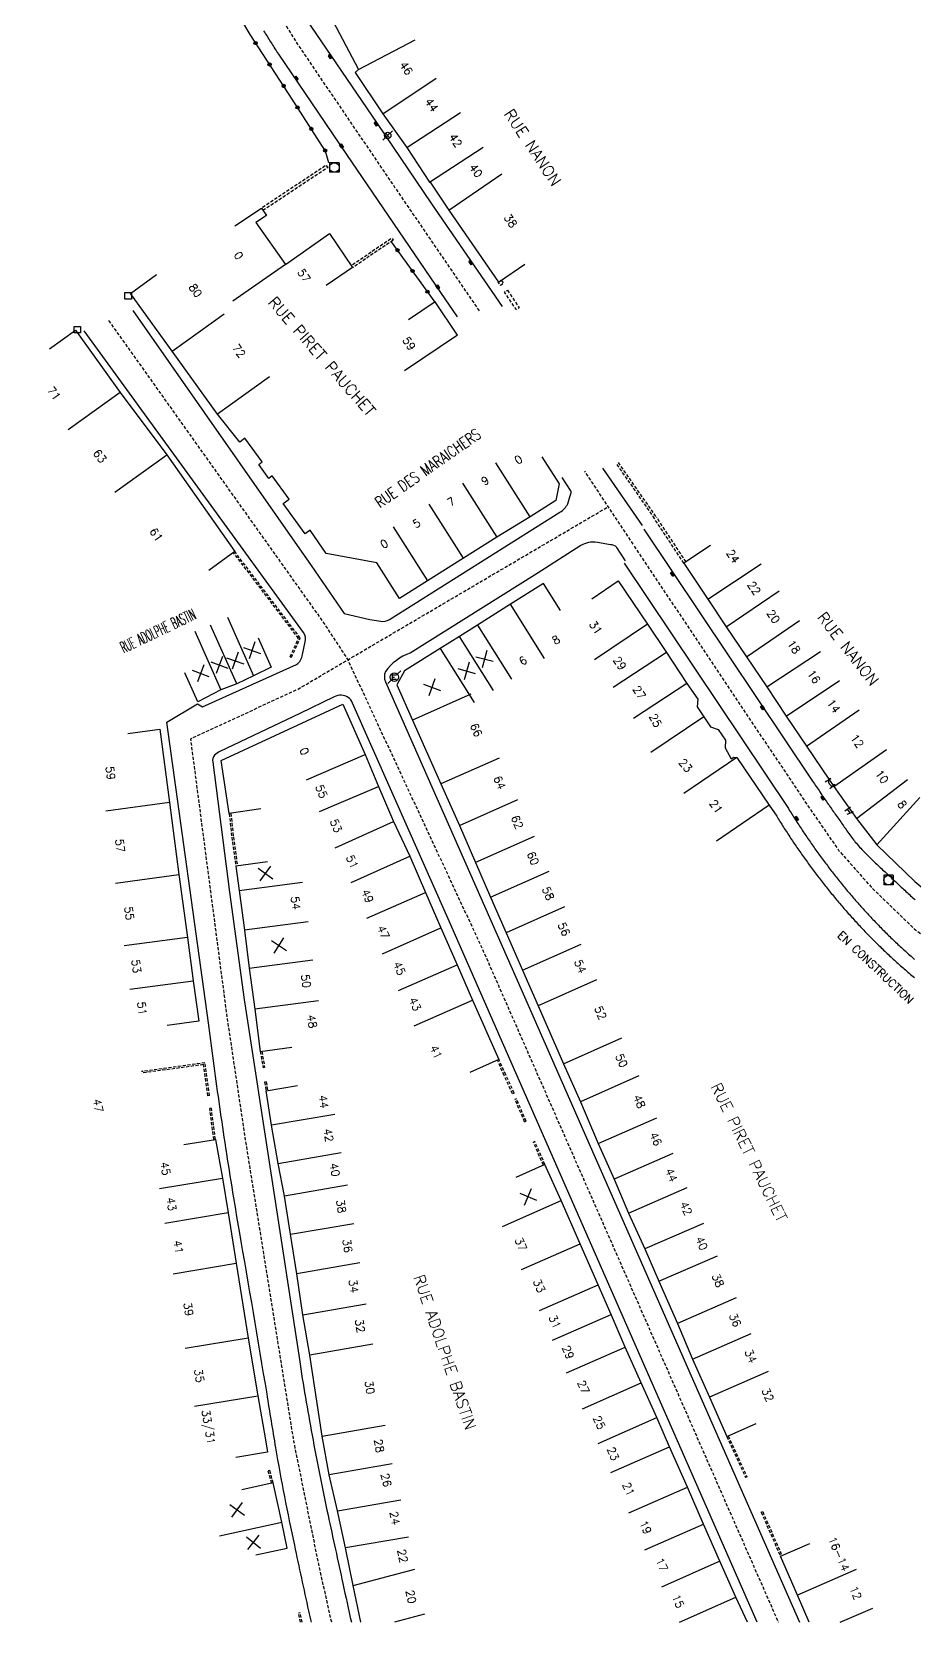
# Model space of a CAD drawing. Header units: millimetres. Extents: x 184999 to 186001, y 128999 to 130000.
# Drawn here: x 185115.3 to 185253.2, y 129000 to 129248.5 of the extents above; entities that cross this region are included whole.
import ezdxf
from ezdxf.enums import TextEntityAlignment as Align

# ---------------------------------------------------------------- set-up
doc = ezdxf.new("R2010")
doc.units = ezdxf.units.MM
doc.linetypes.add('DASHED', pattern=[0.75, 0.5, -0.25])
doc.layers.get('0').update_dxf_attribs({"linetype": 'CONTINUOUS'})
for name, color, linetype in [('W0001', 6, 'DASHED'), ('W0008', 7, 'CONTINUOUS'), ('W0100', 7, 'CONTINUOUS'), ('W0105', 7, 'CONTINUOUS'), ('W0112', 1, 'DASHED'), ('W0322', 7, 'CONTINUOUS'), ('W0400', 7, 'CONTINUOUS'), ('W0420', 7, 'CONTINUOUS'), ('W0454', 7, 'CONTINUOUS'), ('W0471', 7, 'CONTINUOUS'), ('W0984', 7, 'CONTINUOUS'), ('W0989', 7, 'CONTINUOUS'), ('W0991', 7, 'CONTINUOUS'), ('W1102', 7, 'CONTINUOUS')]:
    doc.layers.add(name, color=color, linetype=linetype)
doc.styles.get("Standard").update_dxf_attribs({"font": 'romans.shx', "width": 0.85})

# ---------------------------------------------------------------- blocks, each defined once
blk = doc.blocks.new('T420')
for p, q in [((0.75, 0.75), (-0.75, 0.75)), ((-0.75, 0.75), (-0.75, -0.75)), ((0.75, 0.75), (0.75, -0.75)), ((0.75, -0.75), (-0.75, -0.75))]:
    blk.add_line(p, q)
blk.add_ellipse((0, 0), major_axis=(-0.53, 0.53), ratio=1, start_param=3.926991, end_param=10.210176)
blk = doc.blocks.new('T400')
for p, q in [((-0.15, 0.3), (0.15, 0.3)), ((-0.15, -0.25), (-0.15, 0.3)), ((-0.15, 0.15), (0.15, 0.15)), ((-0.15, 0), (0.15, 0)), ((0.15, 0.3), (0.15, -0.25)), ((-0.15, -0.15), (0.15, -0.15)), ((-0.15, -0.25), (-0.15, -0.3)), ((-0.15, -0.3), (0.15, -0.3)), ((0.15, -0.3), (0.15, -0.25))]:
    blk.add_line(p, q)
blk = doc.blocks.new('t105o')
for p, q in [((-0.5, 0), (0.5, 0)), ((0.5, 0), (0.2, 0.1)), ((0.5, 0), (0.2, -0.1))]:
    blk.add_line(p, q)
blk = doc.blocks.new('t991o')
at = {"color": 0, "linetype": 'Continuous'}
for p, q in [((-1, 1), (1, -1)), ((-1, -1), (1, 1))]:
    blk.add_line(p, q, dxfattribs=at)
blk = doc.blocks.new('T471')
for p, q in [((-0.333334, 0.333334), (-0.333334, -0.333334)), ((-0.333334, 0.333334), (0.333334, 0.333334)), ((-0.333334, 0), (0, 0)), ((0.500001, 0.500001), (1.000002, 1.000002)), ((-0.500001, -0.500001), (-1.000002, -1.000002)), ((-0.333334, -0.333334), (0.333334, -0.333334))]:
    blk.add_line(p, q)
blk.add_ellipse((0, 0), major_axis=(0.471405, 0.471405), ratio=1, start_param=5.4977871438, end_param=11.780972451)
blk = doc.blocks.new('t112o')
at = {"color": 0, "linetype": 'Continuous'}
for p, q in [((-0.5, 0.5), (0.5, 0.5)), ((-0.5, -0.5), (-0.5, 0.5)), ((0.5, 0.5), (0.5, -0.5)), ((0.5, -0.5), (-0.5, -0.5))]:
    blk.add_line(p, q, dxfattribs=at)
blk = doc.blocks.new('T454')
for p, q in [((-0.25, 0.25), (0.25, -0.25)), ((-0.25, -0.25), (0.25, 0.25)), ((0.75, 0.75), (0.375, 0.375)), ((-0.375, -0.375), (-0.75, -0.75))]:
    blk.add_line(p, q)
blk.add_ellipse((0, 0), major_axis=(0.354, 0.354), ratio=1, start_param=5.497787143782138, end_param=11.78097245096172)
blk = doc.blocks.new('t322o')
at = {"color": 0, "linetype": 'Continuous'}
for radius in [0.25, 0.15]:
    blk.add_circle((0, 0), radius, dxfattribs=at)

msp = doc.modelspace()

# ---------------------------------------------------------------- linework, layer by layer
at = {"layer": 'W0001'}
msp.add_line((185209.26, 129168.43), (185201.69, 129179.85), dxfattribs=at)
at = {"layer": 'W0001', "flags": 128}
for points in [[(185081.47, 129362.77), (185090.03, 129356.97), (185096.28, 129351.63), (185100.65, 129344.31), (185106.28, 129334.36), (185121.51, 129307.56), (185137.52, 129279.48), (185146.64, 129263.43), (185150.2, 129257.22), (185156.78, 129246.62), (185165.28, 129234.09), (185171.99, 129224.22), (185179.32, 129213.49), (185185.3, 129204.74)], [(185127.33, 129203.36), (185160.94, 129156.1), (185164.68, 129150.36), (185185.85, 129104.86), (185231.93, 129000)], [(185162.17, 129000), (185160.15, 129009.04), (185156.27, 129028.24), (185148.75, 129075.17), (185145.86, 129094.52), (185140.16, 129138.04), (185156.93, 129145.8), (185199.47, 129170.82), (185205.19, 129174.18)], [(185209.4, 129168.12), (185221.46, 129150.09), (185230.27, 129136.92), (185236.18, 129128.09), (185241.41, 129120.53), (185246.53, 129114.76), (185253.2, 129108.29), (185260.89, 129102.66), (185268.54, 129098.19), (185284.55, 129090.41)]]:
    msp.add_lwpolyline(points, dxfattribs=at)
at = {"layer": 'W0008'}
msp.add_line((185204.45, 129180.32), (185210.65, 129171.33), dxfattribs=at)
at = {"layer": 'W0008', "flags": 128}
for points in [[(185157.36, 129251.65), (185169.25, 129234.13), (185177.78, 129221.6), (185188.8, 129205.55)], [(185181.8, 129203.93), (185179.21, 129207.73), (185164.54, 129229.29), (185159.09, 129237.37), (185153.89, 129244.98), (185153.76, 129245.2), (185153.62, 129245.41), (185153.48, 129245.63), (185153.35, 129245.84), (185153.21, 129246.06), (185153.07, 129246.27), (185152.94, 129246.49), (185152.8, 129246.7), (185152.67, 129246.92), (185152.53, 129247.13), (185152.39, 129247.35), (185152.26, 129247.56), (185152.12, 129247.78), (185151.99, 129247.99), (185151.85, 129248.21), (185151.72, 129248.42), (185151.58, 129248.64)], [(185210.94, 129170.79), (185237.28, 129131.4), (185237.43, 129131.18), (185237.57, 129130.97), (185237.71, 129130.76), (185237.86, 129130.55), (185238, 129130.34), (185238.14, 129130.13), (185238.29, 129129.92), (185238.43, 129129.71), (185238.58, 129129.5), (185238.72, 129129.29), (185238.86, 129129.08), (185239.01, 129128.87), (185239.15, 129128.66), (185239.3, 129128.45), (185239.44, 129128.24), (185239.58, 129128.04), (185239.72, 129127.83), (185239.86, 129127.63), (185240, 129127.43), (185240.14, 129127.23), (185240.28, 129127.03), (185240.42, 129126.83), (185240.56, 129126.63), (185240.69, 129126.44), (185240.83, 129126.24), (185240.97, 129126.04), (185241.11, 129125.84), (185241.26, 129125.64), (185241.4, 129125.44), (185241.54, 129125.24), (185241.68, 129125.04), (185241.82, 129124.84), (185241.96, 129124.64), (185242.1, 129124.44), (185242.24, 129124.24), (185242.38, 129124.04), (185242.52, 129123.84), (185242.66, 129123.64), (185242.8, 129123.44), (185242.94, 129123.24), (185243.08, 129123.04), (185243.22, 129122.84), (185243.37, 129122.65), (185243.51, 129122.45), (185243.66, 129122.26), (185243.81, 129122.07), (185243.96, 129121.87), (185244.12, 129121.69), (185244.28, 129121.49), (185244.45, 129121.3), (185244.62, 129121.11), (185244.8, 129120.92), (185244.97, 129120.74), (185245.15, 129120.55), (185245.33, 129120.37), (185245.51, 129120.19), (185245.69, 129120.01), (185245.87, 129119.83), (185246.05, 129119.65), (185246.23, 129119.47), (185246.41, 129119.3), (185246.59, 129119.12), (185246.77, 129118.95), (185246.95, 129118.77), (185247.13, 129118.6), (185247.31, 129118.43), (185247.5, 129118.26), (185247.68, 129118.08), (185247.86, 129117.91), (185248.05, 129117.74), (185248.23, 129117.57), (185248.42, 129117.4), (185248.6, 129117.23), (185248.78, 129117.06), (185248.97, 129116.89), (185249.15, 129116.72), (185249.33, 129116.55), (185249.51, 129116.38), (185249.69, 129116.21), (185249.87, 129116.04), (185250.05, 129115.87), (185250.23, 129115.7), (185250.42, 129115.53), (185250.6, 129115.36), (185250.78, 129115.19), (185250.96, 129115.02), (185251.14, 129114.86), (185251.32, 129114.69), (185251.5, 129114.52), (185251.68, 129114.35), (185251.86, 129114.18), (185252.04, 129114.01), (185252.23, 129113.84), (185252.41, 129113.68), (185252.59, 129113.51), (185252.77, 129113.34), (185252.96, 129113.18), (185253.14, 129113.01), (185253.33, 129112.85)], [(185207.85, 129165.46), (185233.52, 129127.11), (185233.65, 129126.89), (185233.78, 129126.68), (185233.92, 129126.46), (185234.05, 129126.25), (185234.18, 129126.04), (185234.32, 129125.83), (185234.45, 129125.61), (185234.58, 129125.4), (185234.72, 129125.19), (185234.85, 129124.98), (185234.99, 129124.77), (185235.13, 129124.56), (185235.26, 129124.35), (185235.4, 129124.14), (185235.54, 129123.93), (185235.67, 129123.72), (185235.81, 129123.51), (185235.95, 129123.3), (185236.09, 129123.1), (185236.23, 129122.89), (185236.37, 129122.68), (185236.51, 129122.47), (185236.66, 129122.27), (185236.8, 129122.06), (185236.94, 129121.86), (185237.08, 129121.65), (185237.23, 129121.44), (185237.37, 129121.24), (185237.51, 129121.04), (185237.66, 129120.83), (185237.8, 129120.63), (185237.95, 129120.42), (185238.1, 129120.22), (185238.24, 129120.02), (185238.39, 129119.82), (185238.54, 129119.61), (185238.69, 129119.41), (185238.84, 129119.21), (185238.98, 129119.01), (185239.13, 129118.81), (185239.28, 129118.61), (185239.44, 129118.41), (185239.59, 129118.21), (185239.74, 129118.01), (185239.89, 129117.81), (185240.04, 129117.61), (185240.2, 129117.41), (185240.35, 129117.22), (185240.5, 129117.02), (185240.66, 129116.82), (185240.81, 129116.63), (185240.97, 129116.43), (185241.12, 129116.23), (185241.28, 129116.04), (185241.44, 129115.84), (185241.6, 129115.65), (185241.75, 129115.45), (185241.91, 129115.26), (185242.07, 129115.06), (185242.23, 129114.87), (185242.39, 129114.68), (185242.55, 129114.48), (185242.71, 129114.29), (185242.87, 129114.1), (185243.03, 129113.91), (185243.2, 129113.72), (185243.36, 129113.52), (185243.52, 129113.33), (185243.69, 129113.14), (185243.85, 129112.95), (185244.01, 129112.76), (185244.18, 129112.57), (185244.35, 129112.39), (185244.51, 129112.2), (185244.68, 129112.01), (185244.84, 129111.82), (185245.01, 129111.63), (185245.18, 129111.45), (185245.35, 129111.26), (185245.52, 129111.08), (185245.69, 129110.89), (185245.86, 129110.71), (185246.03, 129110.52), (185246.2, 129110.34), (185246.37, 129110.16), (185246.54, 129109.97), (185246.71, 129109.79), (185246.88, 129109.61), (185247.06, 129109.43), (185247.23, 129109.25), (185247.41, 129109.07), (185247.58, 129108.89), (185247.76, 129108.71), (185247.93, 129108.53), (185248.11, 129108.35), (185248.28, 129108.17), (185248.46, 129108), (185248.64, 129107.82), (185248.82, 129107.64), (185248.99, 129107.47), (185249.17, 129107.29), (185249.35, 129107.12), (185249.53, 129106.94), (185249.71, 129106.77), (185249.89, 129106.59), (185250.07, 129106.42), (185250.26, 129106.25), (185250.44, 129106.08), (185250.62, 129105.9), (185250.8, 129105.73), (185250.99, 129105.56), (185251.17, 129105.39), (185251.36, 129105.22), (185251.54, 129105.05), (185251.73, 129104.89), (185251.91, 129104.72), (185252.1, 129104.55), (185252.29, 129104.38), (185252.48, 129104.22), (185252.67, 129104.05), (185252.85, 129103.89), (185253.04, 129103.72), (185253.23, 129103.56)]]:
    msp.add_lwpolyline(points, dxfattribs=at)
for points in [[(185131.13, 129204.94), (185158.97, 129165.08), (185164.11, 129157.59), (185168.15, 129156.68), (185169.83, 129156.39, 0.1796), (185171.18, 129156.64), (185197.83, 129173.43, 0.1434), (185199.05, 129174.75, 0.0073), (185199.45, 129176.16, 0.2271), (185199.54, 129176.76), (185198.19, 129178.87)], [(185159, 129000, 0.000151), (185158.61, 129001.77, -0.0017), (185156.39, 129012.04, -0.0098), (185153.44, 129027.26, -0.0024), (185152.07, 129035.67, 0.0022), (185147.76, 129061.07, -0.0046), (185145.51, 129074.97, -0.0046), (185143.71, 129087.72), (185142.93, 129093.62), (185136.44, 129140.62), (185141.23, 129143.49), (185141.98, 129142.99), (185156.68, 129149.62, 0.2208), (185157.59, 129151.17), (185158.04, 129153.15, 0.2061), (185157.77, 129154.61), (185123.53, 129201.77)], [(185208.07, 129165.83), (185206.72, 129167.93, 0.1957), (185205.71, 129168.33), (185203.68, 129168.7, 0.099), (185202.26, 129168.68, 0.0858), (185201.11, 129168.2), (185194.24, 129163.87), (185174.43, 129151.4, 0.1555), (185170.55, 129148.54, 0.1879), (185170.55, 129146.93), (185191.12, 129100.32), (185235.23, 129000)], [(185228.63, 129000), (185180.58, 129109.4), (185165.44, 129143.6, 0.1313), (185164.75, 129144.48, 0.1453), (185163.69, 129144.84, 0.1228), (185162.57, 129144.59), (185157.17, 129141.99), (185144.71, 129136.04, 0.1124), (185143.89, 129135.46, 0.1971), (185143.58, 129134.38), (185146.22, 129114.07), (185148.52, 129097.31), (185157.12, 129041.04, 0.0078), (185159.11, 129029.23, 0.0065), (185161.6, 129016.74, 0.0016), (185163.92, 129006.03, 0.002786), (185165.25, 129000)]]:
    msp.add_lwpolyline(points, format="xyb", dxfattribs=at)
at = {"layer": 'W0100', "flags": 128}
for points in [[(185166.31, 129253.41), (185161.89, 129251.08), (185166.36, 129242.58), (185165.84, 129242.11), (185170.18, 129235.66), (185173.9, 129230.4), (185177.44, 129224.98), (185177.55, 129225), (185180.48, 129220.62), (185188.2, 129209.37), (185192.32, 129212.2)], [(185147.05, 129218.16), (185151.22, 129220.92), (185151.97, 129219.78), (185150.34, 129218.69), (185154.93, 129212.12), (185161.83, 129216.97), (185165.43, 129211.68), (185161.3, 129208.87)], [(185194.99, 129182.05), (185197.69, 129177.84), (185197.18, 129175.27), (185193.18, 129172.69), (185187.96, 129169.51), (185182.76, 129166.24), (185177.13, 129162.71), (185172.75, 129159.92), (185169.21, 129165.52), (185161.32, 129166.96), (185158.83, 129170.62), (185158.02, 129170.03), (185154.58, 129174.78), (185155.53, 129175.46), (185152.88, 129179.11), (185152.34, 129178.67), (185150.78, 129180.87), (185151.33, 129181.31), (185148.61, 129185), (185147.84, 129184.38), (185144.32, 129188.74), (185137.23, 129198.6), (185130.75, 129207.62), (185134.81, 129210.54)], [(185181.82, 129201.09), (185178.32, 129206.29), (185174.17, 129203.5)], [(185118.08, 129198.96), (185122.14, 129201.88), (185129.14, 129192.15), (185136.42, 129182.37), (185147.03, 129167.26), (185142.97, 129164.34)], [(185221.36, 129168.23), (185217.19, 129165.46), (185220.9, 129159.86), (185223.8, 129155.51), (185226.98, 129150.84), (185230.16, 129146.12), (185233.18, 129141.57), (185236.33, 129136.88), (185239.85, 129131.73), (185240.63, 129130.58), (185244.15, 129125.56), (185247.33, 129121.43), (185253.26, 129115.74), (185257.67, 129112.04), (185260.85, 129109.81), (185268.38, 129105.6), (185278.14, 129103.38), (185280.12, 129111.48), (185275.26, 129112.67)], [(185197.91, 129158.06), (185195.25, 129162.3), (185190.09, 129159.04), (185184.95, 129155.8), (185182.15, 129154.03), (185179.13, 129152.14), (185173.54, 129148.66), (185172.33, 129146.45), (185174.77, 129140.93), (185179.2, 129130.96), (185182.11, 129124.46), (185184.64, 129118.71), (185186.98, 129113.27), (185189.4, 129107.69), (185192, 129101.89), (185194.4, 129096.32), (185198.36, 129087.26), (185201.02, 129081.31), (185203.8, 129074.77), (185206.28, 129069.24), (185208.51, 129063.91), (185211.07, 129058.31), (185213.28, 129053.26), (185216.18, 129046.69), (185218.55, 129041.1), (185221.17, 129035.16), (185223.88, 129029.02), (185228.46, 129031.02)], [(185202.8, 129159.9), (185206.94, 129162.69), (185211.5, 129155.93), (185214.47, 129151.51), (185217.65, 129146.68), (185219.36, 129144.19), (185219.26, 129143), (185220.31, 129141.44), (185221.36, 129139.87), (185222.54, 129139.45), (185223.66, 129137.79), (185223.62, 129136.59), (185224.59, 129134.91), (185225.01, 129135.17), (185225.45, 129135.1), (185230.52, 129127.65), (185231.68, 129125.93), (185231.78, 129125.75), (185231.92, 129125.53), (185232.05, 129125.31), (185232.19, 129125.09), (185232.32, 129124.88), (185232.46, 129124.66), (185232.6, 129124.44), (185232.73, 129124.23), (185232.87, 129124.01), (185233.01, 129123.8), (185233.15, 129123.58), (185233.29, 129123.37), (185233.43, 129123.15), (185233.57, 129122.94), (185233.71, 129122.72), (185233.85, 129122.51), (185233.99, 129122.3), (185234.13, 129122.08), (185234.27, 129121.87), (185234.42, 129121.66), (185234.56, 129121.45), (185234.7, 129121.24), (185234.85, 129121.03), (185234.99, 129120.82), (185235.14, 129120.61), (185235.28, 129120.4), (185235.43, 129120.19), (185235.58, 129119.98), (185235.73, 129119.77), (185235.87, 129119.56), (185236.02, 129119.35), (185236.17, 129119.15), (185236.32, 129118.94), (185236.47, 129118.73), (185236.62, 129118.52), (185236.77, 129118.32), (185236.92, 129118.11), (185237.07, 129117.91), (185237.23, 129117.7), (185237.38, 129117.5), (185237.53, 129117.29), (185237.69, 129117.09), (185237.84, 129116.88), (185238, 129116.68), (185238.15, 129116.48), (185238.31, 129116.28), (185238.46, 129116.07), (185238.62, 129115.87), (185238.78, 129115.67), (185238.93, 129115.47), (185239.09, 129115.27), (185239.25, 129115.07), (185239.41, 129114.87), (185239.57, 129114.67), (185239.73, 129114.47), (185239.89, 129114.27), (185240.05, 129114.07), (185240.21, 129113.87), (185240.38, 129113.67), (185240.54, 129113.48), (185240.7, 129113.28), (185240.87, 129113.08), (185241.03, 129112.88), (185241.19, 129112.69), (185241.36, 129112.49), (185241.53, 129112.3), (185241.69, 129112.1), (185241.86, 129111.91), (185242.03, 129111.71), (185242.19, 129111.52), (185242.36, 129111.32), (185242.53, 129111.13), (185242.7, 129110.94), (185242.87, 129110.74), (185243.04, 129110.55), (185243.21, 129110.36), (185243.38, 129110.17), (185243.55, 129109.98), (185243.73, 129109.79), (185243.9, 129109.6), (185244.07, 129109.41), (185244.25, 129109.22), (185244.42, 129109.03), (185244.59, 129108.85), (185244.77, 129108.66), (185244.95, 129108.47), (185245.12, 129108.28), (185245.3, 129108.1), (185245.47, 129107.91), (185245.65, 129107.73), (185245.83, 129107.54), (185246.01, 129107.36), (185246.19, 129107.18), (185246.37, 129106.99), (185246.55, 129106.81), (185246.73, 129106.63), (185246.91, 129106.45), (185247.09, 129106.27), (185247.27, 129106.08), (185247.46, 129105.9), (185247.64, 129105.72), (185247.82, 129105.55), (185248.01, 129105.37), (185248.19, 129105.19), (185248.38, 129105.01), (185248.56, 129104.83), (185248.75, 129104.66), (185248.94, 129104.48), (185249.12, 129104.3), (185249.31, 129104.13), (185249.5, 129103.95), (185249.69, 129103.78), (185249.88, 129103.61), (185250.07, 129103.43), (185250.26, 129103.26), (185250.45, 129103.09), (185250.64, 129102.92), (185250.83, 129102.75), (185251.03, 129102.57), (185251.22, 129102.4), (185251.41, 129102.23), (185251.61, 129102.07), (185251.8, 129101.9), (185252, 129101.73), (185252.19, 129101.56), (185252.39, 129101.39), (185252.59, 129101.22), (185252.8, 129101.05), (185253, 129100.89), (185253.2, 129100.72)], [(185150.7, 129153.77), (185152.74, 129149.2), (185149.95, 129147.87), (185147.33, 129146.62), (185144.85, 129145.69), (185141.25, 129143.78), (185139.22, 129148.35)], [(185151.11, 129127.08), (185146.17, 129126.33), (185144.91, 129134.63), (185163.92, 129143.45), (185167.41, 129135.55), (185169.47, 129130.56), (185171.85, 129125.08), (185174.35, 129119.66), (185176.81, 129113.99), (185179.24, 129108.48), (185181.79, 129102.73), (185184.19, 129097.17), (185188.3, 129087.89), (185183.73, 129085.86)], [(185130.34, 129138.85), (185135.3, 129139.51), (185136.81, 129128.06), (185138.29, 129116.82), (185139.64, 129107), (185140.54, 129100.23), (185141.41, 129093.88), (185136.46, 129093.21)], [(185243.16, 129126.45), (185242.73, 129127.03)], [(185152.15, 129118.81), (185147.19, 129118.13), (185147.7, 129114.32), (185148.56, 129108.1), (185149.28, 129102.2), (185150.18, 129095.78), (185151.01, 129089.17), (185155.97, 129089.82)], [(185166.71, 129000), (185165.5, 129005.75), (185164.33, 129011.6), (185163.1, 129017.42), (185161.76, 129023.03), (185160.68, 129029.05), (185158.73, 129041.73), (185157.68, 129048.02), (185156.71, 129054.43), (185155.76, 129060.6), (185154.78, 129066.57), (185153.82, 129071.67), (185152.79, 129077.63), (185151.91, 129083.01), (185156.84, 129083.84)], [(185139.07, 129074.62), (185144, 129075.44), (185145.12, 129069.38), (185145.98, 129063.94), (185147.27, 129056.07), (185149.13, 129044.39), (185150.61, 129035.39), (185151.81, 129028.47), (185152.15, 129026.58), (185147.22, 129025.74)], [(185227.1, 129000), (185225.3, 129003.9), (185222.81, 129009.53), (185220.25, 129015.32), (185217.73, 129021.11), (185214.92, 129027.41), (185212.94, 129031.97), (185210.5, 129037.39), (185208.03, 129042.96), (185205.82, 129048.09), (185203.77, 129052.69), (185201, 129059.12), (185197.99, 129065.89), (185195.48, 129071.51), (185190.92, 129069.47)], [(185150.34, 129010.52), (185155.24, 129011.55), (185154.39, 129015.61), (185153.04, 129021.75), (185148.15, 129020.69)], [(185236.74, 129000), (185234.92, 129004.24), (185232.26, 129010.33), (185236.85, 129012.32)]]:
    msp.add_lwpolyline(points, dxfattribs=at)
msp.add_lwpolyline([(185239.7, 129131.58, 0.281883), (185240.37, 129130.58)], format="xyb", dxfattribs=at)
at = {"layer": 'W0112'}
for p, q in [((185206.7, 129180.86), (185212.61, 129172.39)), ((185206.91, 129181.18), (185212.81, 129172.7)), ((185156.97, 129153.73), (185146.83, 129167.11)), ((185157.26, 129153.77), (185147.03, 129167.26)), ((185155.68, 129150.85), (185156.97, 129153.73)), ((185155.91, 129150.75), (185157.26, 129153.77)), ((185155.68, 129150.85), (185155.91, 129150.75)), ((185146.17, 129126.33), (185146.56, 129122.65)), ((185146.42, 129126.36), (185146.81, 129122.68)), ((185146.56, 129122.65), (185147.19, 129118.13)), ((185146.81, 129122.69), (185147.44, 129118.16)), ((185151.01, 129089.17), (185151.46, 129086.61)), ((185151.26, 129089.2), (185151.7, 129086.66)), ((185142.36, 129087.39), (185132.45, 129086.03)), ((185142.14, 129087.11), (185132.48, 129085.78)), ((185142.84, 129082.26), (185142.14, 129087.11)), ((185143.09, 129082.29), (185142.36, 129087.39)), ((185151.7, 129086.66), (185151.46, 129086.61)), ((185189.12, 129085.42), (185188.07, 129087.79)), ((185189.35, 129085.52), (185188.3, 129087.89)), ((185151.95, 129084.42), (185151.7, 129084.38)), ((185151.7, 129084.38), (185151.91, 129083.01)), ((185151.95, 129084.42), (185152.15, 129083.05)), ((185190.43, 129082.57), (185189.12, 129085.42)), ((185190.66, 129082.68), (185189.35, 129085.52)), ((185143.09, 129082.29), (185142.84, 129082.26)), ((185190.66, 129082.68), (185190.43, 129082.57)), ((185191.02, 129081.79), (185190.79, 129081.69)), ((185192.31, 129078.18), (185190.79, 129081.69)), ((185192.54, 129078.28), (185191.02, 129081.79)), ((185143.38, 129080.28), (185143.13, 129080.25)), ((185143.76, 129075.4), (185143.13, 129080.25)), ((185144, 129075.44), (185143.38, 129080.28)), ((185192.31, 129078.18), (185192.54, 129078.28)), ((185193.9, 129075.09), (185193.67, 129074.99)), ((185195.25, 129071.4), (185193.67, 129074.99)), ((185195.48, 129071.51), (185193.9, 129075.09)), ((185223.88, 129029.02), (185226.8, 129022.63)), ((185224.11, 129029.12), (185227.03, 129022.73)), ((185152.5, 129023.7), (185152.26, 129023.64)), ((185152.8, 129021.69), (185152.26, 129023.64)), ((185153.04, 129021.75), (185152.5, 129023.7)), ((185227.03, 129022.73), (185226.8, 129022.63)), ((185229.26, 129017.17), (185229.49, 129017.27)), ((185229.26, 129017.17), (185232.26, 129010.33)), ((185229.49, 129017.27), (185232.49, 129010.43)), ((185157.26, 129001.48), (185157.01, 129001.43)), ((185157.57, 129000), (185157.26, 129001.48)), ((185157.32, 129000), (185157.01, 129001.43))]:
    msp.add_line(p, q, dxfattribs=at)
at = {"layer": 'W0112', "flags": 128}
for points in [[(185151.44, 129220.59), (185161.55, 129227.31), (185161.33, 129227.64), (185151.22, 129220.92)], [(185171.78, 129215.92), (185165.46, 129211.66), (185165.23, 129212), (185171.55, 129216.27)], [(185188.65, 129209.68), (185189.01, 129209.15), (185188.55, 129208.84), (185188.19, 129209.37)], [(185189.62, 129208.11), (185191.46, 129205.38), (185191.02, 129205.08), (185189.18, 129207.82)]]:
    msp.add_lwpolyline(points, close=True, dxfattribs=at)
for points in [[(185217.19, 129165.46), (185212.57, 129172.44)], [(185217.52, 129165.69), (185212.91, 129172.66)]]:
    msp.add_lwpolyline(points, dxfattribs=at)
at = {"layer": 'W0322', "flags": 128}
for points in [[(185161.71, 129228.03), (185161.21, 129229.84), (185156, 129237.97), (185149.43, 129248.04), (185147.47, 129251.39)], [(185178.32, 129206.26), (185171.51, 129215.65)]]:
    msp.add_lwpolyline(points, dxfattribs=at)
at = {"layer": 'W1102'}
for p, q in [((185137.23, 129198.6), (185145.35, 129204.44)), ((185152.44, 129194.58), (185144.32, 129188.74)), ((185129.14, 129192.15), (185121.02, 129186.31)), ((185128.3, 129176.53), (185136.42, 129182.37)), ((185193.18, 129172.69), (185187.8, 129181.12)), ((185182.59, 129177.94), (185187.96, 129169.51)), ((185182.76, 129166.24), (185177.38, 129174.67)), ((185171.75, 129171.15), (185177.13, 129162.71)), ((185195.41, 129150.57), (185190.09, 129159.04)), ((185147.33, 129146.62), (185143.26, 129155.76)), ((185145.89, 129157.01), (185149.95, 129147.87)), ((185184.95, 129155.8), (185190.27, 129147.33)), ((185140.79, 129154.83), (185144.85, 129145.69)), ((185187.47, 129145.57), (185182.15, 129154.03)), ((185179.13, 129152.14), (185184.45, 129143.67)), ((185183.91, 129144.99), (185174.77, 129140.93)), ((185158.21, 129131.63), (185167.41, 129135.55)), ((185188.34, 129135.02), (185179.2, 129130.96)), ((185160.26, 129126.66), (185169.47, 129130.56)), ((185182.11, 129124.46), (185191.25, 129128.52)), ((185136.81, 129128.06), (185126.9, 129126.71)), ((185162.72, 129120.99), (185171.85, 129125.08)), ((185193.78, 129122.77), (185184.64, 129118.71)), ((185165.22, 129115.57), (185174.35, 129119.66)), ((185128.38, 129115.48), (185138.29, 129116.82)), ((185186.98, 129113.27), (185196.12, 129117.33)), ((185147.7, 129114.32), (185157.62, 129115.63)), ((185167.65, 129109.98), (185176.81, 129113.99)), ((185198.54, 129111.75), (185189.4, 129107.69)), ((185158.48, 129109.41), (185148.56, 129108.1)), ((185170.09, 129104.44), (185179.24, 129108.48)), ((185139.64, 129107), (185129.73, 129105.65)), ((185192, 129101.89), (185201.14, 129105.95)), ((185149.28, 129102.2), (185159.2, 129103.51)), ((185172.63, 129098.72), (185181.79, 129102.73)), ((185130.63, 129098.88), (185140.54, 129100.23)), ((185203.54, 129100.38), (185194.4, 129096.32)), ((185160.09, 129097.08), (185150.18, 129095.78)), ((185175.03, 129093.16), (185184.19, 129097.17)), ((185198.36, 129087.26), (185207.5, 129091.32)), ((185210.16, 129085.37), (185201.02, 129081.31)), ((185162.65, 129079.34), (185152.79, 129077.63)), ((185203.8, 129074.77), (185212.94, 129078.82)), ((185153.82, 129071.67), (185163.67, 129073.38)), ((185215.44, 129073.25), (185206.28, 129069.24)), ((185135.25, 129067.75), (185145.12, 129069.38)), ((185164.63, 129068.28), (185154.78, 129066.57)), ((185208.51, 129063.91), (185217.67, 129067.91)), ((185145.98, 129063.94), (185136.11, 129062.31)), ((185188.85, 129061.82), (185197.99, 129065.89)), ((185155.76, 129060.6), (185165.62, 129062.31)), ((185220.23, 129062.31), (185211.07, 129058.31)), ((185191.84, 129055.11), (185201, 129059.12)), ((185166.56, 129056.14), (185156.71, 129054.43)), ((185213.28, 129053.26), (185222.44, 129057.26)), ((185137.4, 129054.44), (185147.27, 129056.07)), ((185194.61, 129048.68), (185203.77, 129052.69)), ((185157.68, 129048.02), (185167.53, 129049.73)), ((185225.35, 129050.69), (185216.18, 129046.69)), ((185196.66, 129044.08), (185205.82, 129048.09)), ((185149.13, 129044.39), (185139.26, 129042.76)), ((185218.55, 129041.1), (185227.71, 129045.11)), ((185168.59, 129043.44), (185158.73, 129041.73)), ((185198.86, 129038.96), (185208.03, 129042.96)), ((185230.33, 129039.17), (185221.17, 129035.16)), ((185201.37, 129033.31), (185210.5, 129037.39)), ((185140.75, 129033.76), (185150.61, 129035.39)), ((185203.8, 129027.93), (185212.94, 129031.97)), ((185160.68, 129029.05), (185170.53, 129030.76)), ((185205.76, 129023.39), (185214.92, 129027.41)), ((185171.61, 129024.74), (185161.76, 129023.03)), ((185163.1, 129017.42), (185172.96, 129019.13)), ((185208.58, 129017.08), (185217.73, 129021.11)), ((185144.62, 129013.5), (185154.39, 129015.61)), ((185211.09, 129011.31), (185220.25, 129015.32)), ((185174.18, 129013.31), (185164.33, 129011.6)), ((185222.81, 129009.53), (185213.67, 129005.47)), ((185165.5, 129005.75), (185175.17, 129008.31)), ((185244.1, 129008.21), (185234.92, 129004.24)), ((185216.5, 129000), (185225.3, 129003.9)), ((185241.58, 129000), (185246.68, 129002.21)), ((185176.66, 129001.24), (185171.96, 129000))]:
    msp.add_line(p, q, dxfattribs=at)
at = {"layer": 'W1102', "flags": 128}
for points in [[(185166.36, 129242.58), (185175.21, 129247.23)], [(185170.18, 129235.66), (185178.48, 129241.25)], [(185173.9, 129230.4), (185182.27, 129235.87)], [(185177.44, 129224.98), (185185.81, 129230.46)], [(185180.48, 129220.62), (185188.73, 129226.28)], [(185154.93, 129212.12), (185146.73, 129206.39)], [(185181.82, 129201.09), (185173.52, 129195.51)], [(185220.9, 129159.86), (185229.24, 129165.38)], [(185223.8, 129155.51), (185232.07, 129161.14)], [(185211.5, 129155.93), (185203.21, 129150.35)], [(185226.98, 129150.84), (185235.24, 129156.48)], [(185214.47, 129151.51), (185206.12, 129146.01)], [(185230.16, 129146.12), (185238.5, 129151.65)], [(185217.65, 129146.68), (185209.3, 129141.18)], [(185233.18, 129141.57), (185241.48, 129147.15)], [(185220.31, 129141.44), (185212.01, 129135.86)], [(185236.33, 129136.88), (185244.58, 129142.53)], [(185240.63, 129130.58), (185248.81, 129136.33)], [(185225.45, 129135.1), (185217.18, 129129.47)], [(185244.15, 129125.56), (185252.09, 129131.65)], [(185230.52, 129127.65), (185222.26, 129122.02)]]:
    msp.add_lwpolyline(points, dxfattribs=at)
msp.add_lwpolyline([(185254.05, 129128.83), (185247.33, 129121.43)], close=True, dxfattribs=at)

# ---------------------------------------------------------------- block references
at = {"layer": 'W0105'}
for p, rotation in [((185239.7, 129131.58), 31.13868450997538), ((185240.37, 129130.58), 37.12765929823596), ((185242.73, 129127.03), 35.17084996766245), ((185243.16, 129126.45), 21.80568254857336)]:
    msp.add_blockref('t105o', p, dxfattribs=dict(at, rotation=rotation))
at = {"layer": 'W0112'}
for p in [(185130.38, 129207.23), (185122.43, 129201.95)]:
    msp.add_blockref('t112o', p, dxfattribs=at)
at = {"layer": 'W0322'}
for p, rotation in [((185150.28, 129246.73), 123.1332540333919), ((185152.47, 129243.38), 123.1332540333919), ((185154.66, 129240.03), 123.1332540333919), ((185156.83, 129236.68), 122.6475549573098), ((185158.99, 129233.31), 122.6475549573098), ((185161.15, 129229.94), 122.6475549573098), ((185172.45, 129214.36), 125.9690679302204), ((185174.8, 129211.12), 125.9690679302204), ((185177.14, 129207.88), 125.9690679302204)]:
    msp.add_blockref('t322o', p, dxfattribs=dict(at, rotation=rotation))
at = {"layer": 'W0400'}
for p, rotation in [((185161.95, 129244.61), 214.1579868614056), ((185156.64, 129241.23), 34.30304088631884), ((185169.11, 129234.07), 214.1579868625068), ((185163.7, 129230.62), 34.02744502908988), ((185183.89, 129212.41), 214.4691380940548), ((185178.72, 129208.61), 34.22370529961749), ((185215.41, 129163.78), 33.93999482657237), ((185229.46, 129142.91), 33.6475794001041), ((185238.88, 129128.75), 213.6475794001858), ((185234.8, 129125.54), 213.7054230956363)]:
    msp.add_blockref('T400', p, dxfattribs=dict(at, rotation=rotation))
at = {"layer": 'W0420'}
for p in [(185162.58, 129227.28), (185249.14, 129115.94)]:
    msp.add_blockref('T420', p, dxfattribs=at)
at = {"layer": 'W0454'}
msp.add_blockref('T454', (185170.92, 129232.28), dxfattribs=at)
at = {"layer": 'W0471'}
msp.add_blockref('T471', (185171.96, 129147.66), dxfattribs=at)
at = {"layer": 'W0991'}
for p, rotation in [((185149.72, 129151.83), 295.8993872026836), ((185144.64, 129149.54), 294.5104335606321), ((185147.09, 129150.22), 295.8993233471377), ((185186.04, 129150.47), 300.9776060048894), ((185141.68, 129148.27), 294.510421647613), ((185183.24, 129148.61), 298.8998540991093), ((185177.82, 129146.07), 295.2449214142134), ((185151.83, 129116.97), 8.125715719854014), ((185153.94, 129105.72), 11.91440747518139), ((185192.84, 129066.47), 22.26486409962385), ((185147.42, 129017.54), 9.298553364422128), ((185149.95, 129012.46), 6.863676725999048)]:
    msp.add_blockref('t991o', p, dxfattribs=dict(at, rotation=rotation))

# ---------------------------------------------------------------- texts
at = {"layer": 'W0984'}
msp.add_text('EN CONSTRUCTION', height=1.25, rotation=316.5865, dxfattribs=at).set_placement((185247.13, 129102.3), align=Align.MIDDLE)
at = {"layer": 'W0989'}
for s, rotation, p in [('RUE NANON', 303.7146, (185193.57, 129230.41)), ('RUE PIRET PAUCHET', 311.3003, (185160.65, 129197.76)), ('RUE NANON', 308.0084, (185242.84, 129152.08)), ('RUE PIRET PAUCHET', 296.1739, (185227.37, 129073.41)), ('RUE ADOLPHE BASTIN', 288.8628, (185179.85, 129042.2))]:
    msp.add_text(s, height=1.75, rotation=rotation, dxfattribs=at).set_placement(p, align=Align.MIDDLE)
for s, rotation, width, p in [('RUE DES MARAICHERS', 35.0447, 0.75, (185177.2, 129180.32)), ('RUE ADOLPHE BASTIN', 25.4931, 0.5, (185135.03, 129154.89))]:
    msp.add_text(s, height=1.75, rotation=rotation, dxfattribs=dict(at, width=width)).set_placement(p, align=Align.MIDDLE)
at = {"layer": 'W0991'}
for s, rotation, p in [('46', 303.9648, (185173.82, 129242.8)), ('44', 305.1956, (185177.76, 129237.06)), ('42', 303.2033, (185181.53, 129231.52)), ('40', 304.8659, (185184.7, 129226.8)), ('38', 304.4449, (185190.11, 129218.95)), ('0', 302.6505, (185147.65, 129213.52)), ('57', 304.2382, (185157.84, 129210.39)), ('80', 305.7147, (185140.89, 129208.07)), ('59', 303.9461, (185174.26, 129199.78)), ('72', 305.7153, (185147.68, 129198.63)), ('71', 305.7477, (185118.78, 129191.98)), ('63', 306.6485, (185125.96, 129182.18)), ('0', 32.7833, (185191.34, 129181.62)), ('9', 31.4223, (185186.14, 129178.35)), ('7', 32.1205, (185180.84, 129175.07)), ('61', 305.0907, (185134.77, 129169.92)), ('5', 32.0601, (185175.43, 129171.68)), ('0', 32.5223, (185170.37, 129168.48)), ('24', 303.5126, (185224.88, 129166.53)), ('22', 303.6958, (185228.17, 129161.57)), ('20', 304.2747, (185231.18, 129157.12)), ('31', 303.9802, (185203.42, 129155.4)), ('8', 32.2809, (185197.21, 129153.48)), ('18', 303.9589, (185234.38, 129152.39)), ('6', 32.2243, (185192.05, 129150.23)), ('29', 303.9023, (185207.17, 129149.82)), ('16', 303.5546, (185237.5, 129147.72)), ('27', 303.3627, (185210.22, 129145.24)), ('14', 303.8897, (185240.57, 129143.13)), ('25', 296.8811, (185212.74, 129140.89)), ('66', 293.9731, (185184.75, 129139.4)), ('12', 304.3234, (185244.26, 129137.68)), ('0', 293.7851, (185157.89, 129136.07)), ('59', 277.5226, (185127.62, 129132.67)), ('23', 309.029, (185217.44, 129133.86)), ('55', 292.4482, (185160.58, 129129.81)), ('64', 294.1103, (185188.41, 129131.18)), ('10', 305.0739, (185248.12, 129132.1)), ('21', 304.262, (185222.2, 129127.43)), ('8', 307.4953, (185251.29, 129127.76)), ('62', 293.772, (185191.15, 129125.01)), ('53', 293.487, (185162.86, 129124.43)), ('57', 277.5316, (185129.12, 129121.32)), ('51', 294.7493, (185165.38, 129118.81)), ('60', 293.282, (185193.62, 129119.35)), ('49', 293.4819, (185167.78, 129113.44)), ('58', 293.3963, (185195.99, 129113.86)), ('55', 277.8043, (185130.55, 129110.76)), ('54', 277.8514, (185156.55, 129112.37)), ('47', 293.7529, (185170.24, 129107.81)), ('56', 294.1944, (185198.45, 129108.28)), ('53', 277.5762, (185131.66, 129102.49)), ('54', 293.2828, (185201.01, 129102.47)), ('50', 277.9163, (185158.15, 129100.16)), ('45', 293.9123, (185172.74, 129102.16)), ('51', 277.8027, (185132.55, 129095.9)), ('43', 293.3954, (185175.19, 129096.57)), ('52', 293.6294, (185204.17, 129095.2)), ('48', 279.3536, (185159.11, 129093.87)), ('41', 293.8929, (185178.48, 129089.09)), ('50', 294.0613, (185207.45, 129087.75)), ('47', 280.4427, (185125.69, 129080.72)), ('44', 276.7295, (185160.91, 129081.33)), ('48', 293.0343, (185210.23, 129081.36)), ('42', 279.8062, (185161.68, 129076.09)), ('46', 294.1108, (185212.8, 129075.48)), ('45', 280.4427, (185136.2, 129070.87)), ('40', 280.6228, (185162.65, 129070.69)), ('44', 292.6922, (185215.23, 129069.86)), ('43', 278.9925, (185137.15, 129065.33)), ('38', 279.3584, (185163.66, 129064.97)), ('42', 294.5946, (185217.52, 129064.65)), ('41', 279.2981, (185138.23, 129058.63)), ('36', 278.6965, (185164.64, 129058.8)), ('37', 293.9879, (185191.73, 129059.05)), ('40', 293.6279, (185219.96, 129059.19)), ('38', 293.8458, (185222.51, 129053.41)), ('34', 278.6094, (185165.6, 129052.5)), ('33', 293.3438, (185194.58, 129052.54)), ('39', 279.0425, (185139.8, 129048.89)), ('32', 279.5498, (185166.59, 129046.28)), ('31', 294.0043, (185197.03, 129046.93)), ('36', 292.9389, (185225.19, 129047.21)), ('29', 293.255, (185199.11, 129042.17)), ('34', 293.804, (185227.63, 129041.56)), ('35', 279.3901, (185141.48, 129038.5)), ('30', 278.7047, (185168.11, 129036.68)), ('27', 293.9391, (185201.49, 129036.73)), ('32', 293.8077, (185230.3, 129035.52)), ('33/31', 279.8281, (185142.84, 129030.48)), ('25', 294.2928, (185203.97, 129031.19)), ('28', 280.1625, (185169.58, 129027.54)), ('23', 293.3956, (185206.13, 129026.32)), ('26', 283.5187, (185170.69, 129022.21)), ('21', 294.0638, (185208.56, 129020.8)), ('24', 281.8731, (185172.03, 129016.26)), ('19', 293.5457, (185211.2, 129014.82)), ('16-14', 293.5758, (185241.38, 129010.68)), ('22', 281.3165, (185173.25, 129010.34)), ('17', 293.8123, (185213.75, 129009)), ('20', 281.9391, (185174.56, 129003.97)), ('15', 293.8525, (185216.28, 129003.28)), ('12', 293.2646, (185244.02, 129004.59))]:
    msp.add_text(s, height=1.25, rotation=rotation, dxfattribs=at).set_placement(p, align=Align.MIDDLE)

doc.saveas('drawing.dxf')
